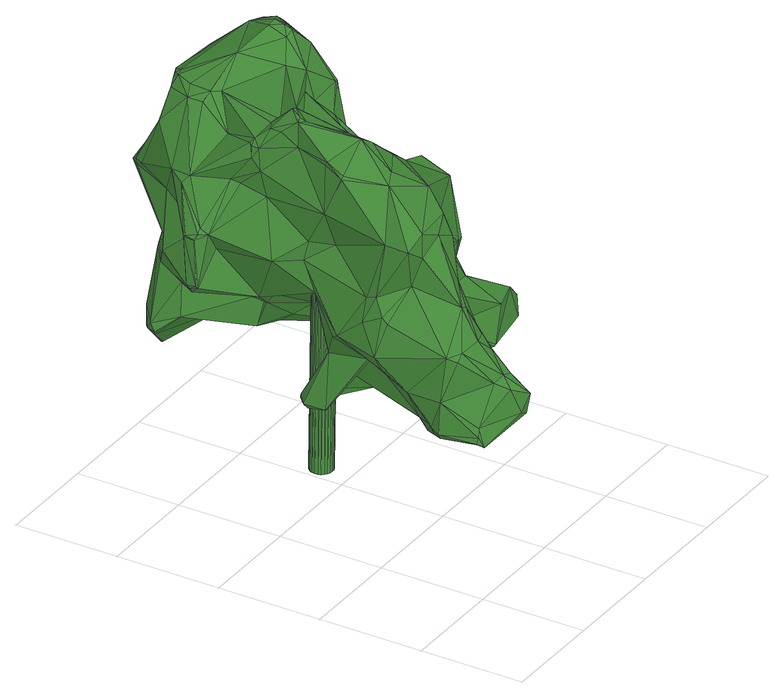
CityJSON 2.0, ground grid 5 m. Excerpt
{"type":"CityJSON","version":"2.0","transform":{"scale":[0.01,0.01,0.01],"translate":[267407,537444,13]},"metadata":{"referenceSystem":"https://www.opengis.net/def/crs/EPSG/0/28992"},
"CityObjects":{
"tree1":{"type":"SolitaryVegetationObject","attributes":{"gtid":106,"crown_width_m":16.01,"crown_median_z":23.89,"crown_r50_m":0.448,"crown_porosity":0.841,"trunk_H_m":10.48,"trunk_DBH_m":1.09,"trunk_radius_m":0.547,"trunk_base_height_m":13.41,"original_gtid":"106"},"geometry":[{"type":"Solid","lod":"3","boundaries":[[[[0,1,2]],[[3,4,5]],[[3,5,6]],[[7,8,9]],[[10,11,12]],[[13,14,15]],[[16,17,18]],[[11,19,12]],[[20,21,22]],[[20,22,23]],[[24,25,26]],[[27,28,29]],[[30,31,32]],[[33,30,34]],[[35,36,37]],[[38,39,40]],[[41,42,43]],[[44,45,46]],[[47,48,49]],[[37,50,51]],[[52,53,36]],[[54,55,56]],[[57,58,59]],[[60,19,61]],[[31,62,63]],[[64,45,44]],[[65,64,44]],[[66,67,68]],[[69,70,23]],[[33,71,72]],[[25,24,73]],[[74,75,76]],[[52,36,77]],[[78,12,19]],[[43,42,65]],[[44,43,65]],[[16,79,80]],[[17,16,80]],[[45,81,46]],[[19,11,61]],[[60,61,82]],[[46,83,84]],[[85,83,46]],[[86,45,64]],[[87,88,89]],[[89,88,90]],[[56,91,92]],[[93,94,95]],[[96,97,98]],[[99,1,0]],[[100,1,99]],[[101,102,103]],[[104,105,106]],[[107,108,109]],[[71,110,111]],[[25,111,110]],[[112,113,114]],[[115,116,28]],[[34,30,32]],[[117,118,26]],[[119,120,54]],[[121,95,66]],[[122,123,124]],[[125,124,123]],[[126,127,128]],[[129,71,34]],[[101,103,20]],[[24,26,130]],[[89,8,87]],[[16,131,79]],[[132,133,131]],[[93,76,134]],[[18,17,135]],[[136,77,137]],[[138,58,139]],[[140,141,142]],[[143,144,145]],[[113,112,104]],[[52,77,136]],[[10,146,147]],[[135,37,18]],[[36,53,148]],[[44,84,43]],[[149,150,151]],[[30,152,31]],[[30,33,152]],[[153,154,155]],[[18,148,53]],[[18,37,148]],[[135,156,157]],[[55,91,56]],[[158,159,160]],[[132,131,16]],[[161,162,163]],[[36,148,37]],[[164,165,34]],[[151,150,166]],[[167,166,150]],[[35,77,36]],[[35,126,77]],[[93,134,94]],[[49,159,47]],[[168,169,98]],[[170,133,53]],[[171,172,173]],[[79,131,174]],[[175,174,131]],[[176,4,3]],[[0,2,157]],[[177,178,179]],[[180,181,182]],[[183,184,185]],[[186,145,144]],[[119,54,56]],[[166,187,188]],[[18,132,16]],[[18,53,132]],[[53,52,170]],[[95,121,189]],[[7,190,191]],[[33,34,71]],[[192,175,170]],[[167,79,174]],[[150,79,167]],[[193,194,195]],[[150,196,79]],[[23,197,198]],[[199,200,201]],[[149,202,188]],[[80,79,196]],[[203,80,196]],[[132,53,133]],[[131,133,175]],[[170,175,133]],[[204,205,206]],[[206,207,204]],[[11,10,208]],[[209,210,39]],[[136,170,52]],[[136,192,170]],[[80,156,17]],[[135,17,156]],[[211,212,70]],[[201,200,176]],[[32,164,34]],[[37,51,127]],[[37,127,35]],[[213,0,214]],[[214,215,139]],[[214,139,213]],[[126,128,137]],[[31,63,32]],[[1,50,216]],[[137,217,136]],[[126,35,127]],[[50,37,157]],[[135,157,37]],[[192,96,98]],[[183,96,192]],[[51,50,1]],[[51,1,100]],[[218,101,23]],[[160,49,32]],[[219,182,220]],[[221,91,222]],[[136,184,183]],[[64,65,223]],[[2,216,157]],[[217,184,136]],[[154,86,223]],[[198,224,225]],[[57,226,189]],[[227,228,28]],[[229,230,231]],[[186,232,145]],[[233,221,234]],[[157,216,50]],[[2,1,216]],[[96,183,185]],[[99,0,213]],[[99,213,189]],[[235,99,189]],[[235,189,121]],[[102,101,218]],[[104,112,105]],[[236,237,186]],[[117,122,118]],[[139,215,138]],[[26,154,130]],[[238,194,193]],[[239,147,240]],[[239,82,147]],[[61,11,208]],[[149,188,103]],[[103,142,149]],[[69,241,188]],[[241,21,188]],[[236,144,242]],[[237,243,244]],[[245,246,247]],[[186,144,236]],[[122,124,118]],[[164,32,248]],[[249,250,242]],[[143,242,144]],[[194,191,195]],[[190,195,191]],[[61,208,82]],[[251,158,217]],[[23,101,20]],[[252,253,254]],[[225,224,255]],[[171,173,256]],[[71,111,72]],[[237,236,243]],[[243,236,242]],[[92,257,119]],[[258,259,204]],[[31,152,62]],[[260,123,122]],[[261,173,114]],[[114,259,261]],[[23,198,262]],[[198,263,262]],[[264,265,266]],[[173,267,256]],[[171,256,267]],[[68,268,269]],[[67,66,95]],[[67,95,94]],[[134,75,94]],[[76,75,134]],[[82,208,147]],[[89,176,33]],[[152,33,176]],[[254,270,264]],[[168,97,271]],[[98,97,168]],[[240,272,273]],[[209,38,274]],[[208,10,147]],[[13,275,40]],[[60,78,19]],[[67,94,75]],[[276,255,224]],[[264,277,254]],[[108,229,109]],[[108,209,278]],[[25,73,252]],[[28,116,85]],[[98,279,192]],[[245,255,280]],[[270,253,73]],[[252,73,253]],[[46,84,44]],[[49,248,32]],[[26,260,117]],[[281,282,85]],[[86,81,45]],[[65,42,155]],[[283,46,81]],[[157,214,0]],[[129,34,107]],[[277,264,228]],[[277,228,27]],[[118,124,258]],[[284,140,215]],[[149,151,202]],[[285,93,226]],[[126,137,77]],[[180,182,219]],[[128,251,217]],[[48,14,13]],[[128,217,137]],[[136,183,192]],[[272,240,147]],[[272,147,146]],[[189,286,57]],[[287,245,247]],[[288,108,165]],[[118,207,206]],[[289,290,262]],[[291,290,289]],[[57,59,285]],[[90,176,89]],[[220,182,261]],[[269,121,68]],[[285,292,76]],[[93,285,76]],[[285,226,57]],[[200,199,293]],[[142,102,140]],[[142,103,102]],[[294,295,296]],[[297,76,292]],[[84,83,266]],[[84,266,43]],[[143,249,242]],[[197,212,298]],[[23,212,197]],[[160,159,49]],[[299,179,271]],[[175,192,279]],[[175,279,174]],[[287,255,245]],[[287,225,255]],[[276,224,298]],[[239,240,273]],[[27,300,301]],[[258,261,259]],[[204,302,205]],[[273,54,120]],[[273,120,239]],[[179,238,177]],[[299,238,179]],[[191,238,299]],[[177,247,246]],[[266,116,264]],[[264,116,115]],[[51,128,127]],[[251,128,51]],[[155,303,153]],[[303,155,42]],[[24,130,153]],[[100,99,304]],[[100,304,51]],[[15,51,304]],[[305,221,306]],[[262,290,23]],[[294,296,297]],[[271,97,299]],[[217,158,307]],[[55,222,91]],[[217,293,184]],[[299,7,191]],[[87,8,7]],[[85,116,83]],[[107,109,125]],[[197,298,198]],[[96,185,6]],[[119,56,92]],[[198,298,224]],[[200,308,62]],[[199,184,293]],[[54,273,55]],[[48,13,39]],[[234,302,233]],[[213,139,286]],[[309,300,89]],[[310,46,311]],[[312,205,302]],[[146,29,272]],[[72,313,309]],[[47,14,48]],[[150,314,196]],[[27,228,227]],[[78,60,315]],[[10,316,146]],[[10,317,316]],[[164,248,165]],[[248,288,165]],[[272,29,28]],[[298,212,276]],[[249,292,318]],[[43,266,265]],[[232,297,143]],[[29,316,9]],[[146,316,29]],[[143,145,232]],[[154,319,86]],[[189,226,95]],[[28,282,272]],[[85,282,28]],[[25,260,26]],[[113,302,204]],[[198,320,161]],[[198,225,320]],[[213,286,189]],[[176,90,4]],[[201,176,3]],[[118,206,26]],[[154,26,206]],[[139,58,286]],[[301,300,309]],[[212,211,245]],[[280,255,276]],[[190,317,195]],[[180,219,74]],[[212,280,276]],[[238,247,177]],[[212,245,280]],[[244,290,291]],[[211,70,321]],[[69,321,70]],[[272,282,281]],[[243,250,244]],[[64,223,86]],[[83,116,266]],[[154,223,155]],[[55,273,281]],[[284,215,156]],[[214,157,156]],[[322,252,254]],[[254,323,322]],[[263,198,324]],[[162,295,163]],[[230,74,261]],[[323,277,325]],[[254,277,323]],[[291,326,237]],[[21,103,188]],[[20,103,21]],[[87,327,299]],[[7,299,327]],[[7,327,87]],[[328,329,5]],[[6,199,3]],[[165,108,107]],[[165,107,34]],[[6,185,199]],[[65,155,223]],[[200,62,176]],[[152,176,62]],[[76,296,74]],[[74,296,295]],[[297,296,76]],[[178,169,168]],[[141,203,314]],[[141,314,142]],[[258,207,118]],[[212,23,70]],[[47,159,158]],[[169,279,98]],[[200,293,308]],[[163,295,294]],[[232,163,294]],[[89,300,8]],[[143,292,249]],[[297,292,143]],[[330,14,47]],[[162,181,295]],[[167,331,166]],[[167,169,331]],[[249,102,250]],[[140,332,138]],[[62,308,63]],[[249,318,332]],[[304,99,333]],[[310,85,46]],[[317,190,316]],[[225,287,320]],[[257,320,287]],[[247,257,287]],[[178,187,169]],[[251,15,330]],[[81,319,283]],[[211,246,245]],[[261,182,173]],[[138,215,140]],[[230,261,231]],[[322,313,111]],[[322,111,25]],[[322,25,252]],[[72,111,313]],[[325,277,27]],[[271,179,168]],[[179,178,168]],[[80,141,140]],[[203,141,80]],[[124,125,258]],[[238,191,194]],[[334,275,13]],[[199,201,3]],[[149,314,150]],[[142,314,149]],[[203,196,314]],[[188,202,166]],[[151,166,202]],[[122,117,260]],[[181,257,92]],[[162,257,181]],[[161,257,162]],[[161,320,257]],[[206,311,283]],[[257,247,119]],[[247,238,119]],[[23,290,218]],[[38,209,39]],[[315,60,82]],[[9,316,7]],[[153,130,154]],[[119,238,193]],[[304,334,15]],[[13,15,334]],[[171,106,172]],[[106,335,104]],[[233,335,106]],[[92,267,181]],[[310,306,85]],[[222,85,306]],[[217,307,293]],[[329,97,6]],[[6,97,96]],[[308,307,63]],[[312,311,205]],[[305,311,312]],[[33,309,89]],[[72,309,33]],[[311,206,205]],[[39,210,336]],[[330,15,14]],[[184,199,185]],[[105,172,106]],[[250,290,244]],[[337,41,265]],[[337,265,270]],[[305,312,221]],[[66,68,121]],[[171,267,91]],[[274,38,235]],[[193,120,119]],[[174,279,167]],[[138,59,58]],[[242,250,243]],[[59,318,292]],[[295,180,74]],[[285,59,292]],[[42,41,303]],[[73,337,270]],[[264,115,228]],[[73,24,337]],[[24,153,337]],[[303,337,153]],[[303,41,337]],[[251,51,15]],[[284,156,80]],[[284,80,140]],[[221,171,91]],[[305,306,311]],[[311,306,310]],[[112,172,105]],[[114,172,112]],[[232,186,338]],[[232,338,163]],[[7,316,190]],[[178,246,211]],[[294,297,232]],[[261,219,220]],[[261,74,219]],[[335,233,302]],[[333,334,304]],[[270,265,264]],[[235,334,333]],[[4,90,5]],[[229,108,278]],[[229,278,230]],[[333,99,235]],[[281,222,55]],[[269,235,121]],[[239,339,82]],[[283,311,46]],[[92,91,267]],[[273,272,281]],[[90,88,5]],[[169,167,279]],[[329,6,5]],[[281,85,222]],[[340,158,63]],[[323,313,322]],[[27,227,28]],[[340,307,158]],[[181,180,295]],[[172,114,173]],[[59,138,332]],[[59,332,318]],[[102,332,140]],[[249,332,102]],[[278,268,230]],[[315,195,317]],[[40,39,13]],[[67,268,68]],[[78,317,12]],[[78,315,317]],[[12,317,10]],[[258,204,207]],[[214,156,215]],[[69,23,22]],[[129,110,71]],[[301,309,323]],[[323,309,313]],[[325,27,301]],[[29,300,27]],[[9,8,300]],[[9,300,29]],[[222,306,221]],[[301,323,325]],[[161,324,198]],[[166,331,187]],[[169,187,331]],[[330,47,158]],[[330,158,251]],[[87,5,88]],[[274,235,269]],[[125,123,107]],[[120,339,239]],[[193,339,120]],[[250,218,290]],[[260,25,110]],[[260,110,129]],[[299,97,328]],[[102,218,250]],[[328,87,299]],[[187,178,321]],[[211,321,178]],[[188,321,69]],[[187,321,188]],[[262,263,338]],[[178,177,246]],[[193,195,315]],[[228,115,28]],[[328,97,329]],[[173,182,267]],[[181,267,182]],[[324,338,263]],[[324,163,338]],[[163,324,161]],[[234,312,302]],[[106,171,233]],[[221,233,171]],[[241,22,21]],[[69,22,241]],[[114,113,204]],[[114,204,259]],[[312,234,221]],[[335,302,104]],[[113,104,302]],[[260,129,123]],[[107,123,129]],[[258,231,261]],[[315,82,339]],[[315,339,193]],[[63,160,32]],[[158,160,63]],[[75,268,67]],[[268,274,269]],[[63,307,340]],[[308,293,307]],[[328,5,87]],[[38,40,275]],[[38,275,235]],[[235,275,334]],[[268,75,341]],[[262,338,289]],[[75,74,341]],[[268,341,230]],[[230,341,74]],[[43,265,41]],[[95,226,93]],[[291,237,244]],[[186,237,326]],[[338,186,326]],[[289,326,291]],[[289,338,326]],[[108,210,209]],[[288,210,108]],[[39,336,48]],[[49,48,336]],[[210,49,336]],[[210,248,49]],[[210,288,248]],[[81,86,319]],[[57,286,58]],[[206,283,319]],[[154,206,319]],[[268,342,274]],[[268,278,342]],[[209,342,278]],[[209,274,342]],[[125,231,258]],[[109,231,125]],[[109,229,231]],[[254,253,270]],[[343,344,345]],[[343,345,346]],[[346,345,347]],[[346,347,348]],[[345,344,349]],[[345,349,347]],[[347,349,350]],[[347,350,348]],[[349,344,351]],[[349,351,350]],[[350,351,352]],[[350,352,348]],[[351,344,353]],[[351,353,352]],[[352,353,354]],[[352,354,348]],[[353,344,355]],[[353,355,354]],[[354,355,356]],[[354,356,348]],[[355,344,357]],[[355,357,356]],[[356,357,358]],[[356,358,348]],[[357,344,359]],[[357,359,358]],[[358,359,360]],[[358,360,348]],[[359,344,361]],[[359,361,360]],[[360,361,362]],[[360,362,348]],[[361,344,363]],[[361,363,362]],[[362,363,364]],[[362,364,348]],[[363,344,365]],[[363,365,364]],[[364,365,366]],[[364,366,348]],[[365,344,367]],[[365,367,366]],[[366,367,368]],[[366,368,348]],[[367,344,369]],[[367,369,368]],[[368,369,370]],[[368,370,348]],[[369,344,371]],[[369,371,370]],[[370,371,372]],[[370,372,348]],[[371,344,373]],[[371,373,372]],[[372,373,374]],[[372,374,348]],[[373,344,375]],[[373,375,374]],[[374,375,376]],[[374,376,348]],[[375,344,377]],[[375,377,376]],[[376,377,378]],[[376,378,348]],[[377,344,379]],[[377,379,378]],[[378,379,380]],[[378,380,348]],[[379,344,381]],[[379,381,380]],[[380,381,382]],[[380,382,348]],[[381,344,383]],[[381,383,382]],[[382,383,384]],[[382,384,348]],[[383,344,385]],[[383,385,384]],[[384,385,386]],[[384,386,348]],[[385,344,387]],[[385,387,386]],[[386,387,388]],[[386,388,348]],[[387,344,389]],[[387,389,388]],[[388,389,390]],[[388,390,348]],[[389,344,391]],[[389,391,390]],[[390,391,392]],[[390,392,348]],[[391,344,343]],[[391,343,392]],[[392,343,346]],[[392,346,348]]]]}]}
},
"vertices":[
[372,1766,1825],[404,1747,1874],[410,1776,1852],[750,903,1494],[821,829,1540],[848,882,1451],[859,1187,1511],[967,729,1032],[860,626,1189],[934,702,1023],[1242,620,755],[1380,670,632],[1367,696,656],[215,1254,1809],[298,1225,1853],[398,1532,1862],[876,1776,1778],[817,1803,1811],[838,1792,1816],[1405,775,604],[894,1955,902],[1212,1868,901],[1211,1863,898],[903,1805,727],[207,226,1074],[314,293,1222],[153,272,1059],[709,692,1098],[712,737,832],[845,696,905],[341,658,1762],[383,777,1848],[329,798,1888],[492,565,1645],[275,630,1736],[728,1468,2066],[837,1528,2009],[768,1619,1992],[201,1264,1716],[206,1228,1770],[201,1260,1776],[419,19,833],[391,45,744],[445,54,713],[244,161,623],[159,303,656],[349,481,545],[308,1125,1946],[235,1191,1865],[253,1065,1924],[445,1760,1872],[541,1541,1975],[852,1502,1990],[859,1595,1966],[886,819,454],[829,858,434],[838,881,434],[318,1753,1356],[339,1913,1417],[345,1774,1080],[1362,844,597],[1403,774,598],[466,831,1789],[473,948,1795],[209,154,649],[231,130,628],[49,1496,1340],[46,1453,1330],[57,1441,1357],[1206,1832,911],[957,1677,841],[261,455,1558],[464,476,1552],[312,211,1086],[281,1273,991],[38,1427,1108],[86,1486,1047],[746,1415,2048],[1361,851,613],[1013,1851,1545],[876,1920,1512],[161,335,666],[1244,645,533],[559,371,640],[499,312,652],[619,478,584],[144,306,680],[919,785,1323],[856,723,1492],[819,658,1503],[837,810,1544],[636,978,491],[695,995,499],[41,1488,1104],[34,1439,1115],[55,1511,1330],[908,1245,1522],[911,1203,1383],[1036,1396,1519],[318,1651,1836],[372,1672,1867],[876,1964,895],[738,1981,987],[913,1939,1001],[190,977,582],[237,1044,592],[256,1051,590],[169,585,1510],[183,891,1561],[271,890,1369],[253,451,1445],[369,443,1504],[172,988,608],[150,867,625],[255,915,841],[529,432,796],[605,414,688],[133,550,1150],[98,592,993],[913,988,530],[930,789,490],[123,1562,1539],[131,577,1178],[154,616,1255],[134,674,1123],[170,677,1227],[725,1422,2059],[682,1470,2061],[687,1386,2025],[159,462,1514],[174,226,1043],[898,1760,1772],[870,1766,1805],[904,1598,1890],[40,1470,1092],[751,1802,1829],[810,1339,1949],[730,1386,2039],[382,1958,1409],[338,1916,1448],[641,1941,1272],[885,1833,1366],[906,1904,1038],[291,1817,690],[305,1837,652],[275,1787,662],[1087,568,765],[1054,575,581],[845,1599,1977],[1206,1882,1193],[1091,1866,1369],[1210,1867,1207],[480,737,1755],[311,133,903],[138,291,845],[225,153,719],[630,1834,1675],[498,1816,1836],[342,1127,1931],[282,1074,1930],[290,1047,1915],[627,1376,671],[599,1300,737],[531,1437,671],[178,796,1779],[169,799,1766],[1203,1817,1210],[1084,1790,1451],[971,1269,1269],[1009,1451,1410],[934,1515,1862],[583,933,534],[255,1051,597],[392,892,848],[1030,1822,1544],[929,1693,1747],[734,826,1570],[987,1238,1034],[915,1489,1145],[997,1216,1080],[429,1286,927],[636,1217,800],[597,1050,936],[859,1238,1771],[835,1234,1780],[852,1234,1765],[313,1810,625],[945,1697,1141],[1214,1837,941],[176,1643,1560],[1029,776,920],[1028,823,927],[988,1422,1715],[1004,814,667],[1060,817,822],[1084,800,821],[937,1912,1496],[936,1514,530],[873,1535,541],[755,1193,1673],[530,961,1689],[538,989,1589],[1209,1877,1191],[910,1922,1495],[221,699,892],[265,705,875],[159,470,831],[154,593,906],[1309,618,578],[208,1222,1658],[255,1066,1801],[940,1552,861],[982,1502,556],[275,1765,1706],[452,1805,1632],[423,1932,1464],[425,1773,1865],[663,1273,1909],[771,1978,866],[389,1253,978],[420,1242,999],[546,860,541],[684,777,519],[213,150,676],[969,1450,524],[958,1438,544],[220,1537,1268],[482,600,979],[530,458,897],[230,999,1372],[146,1129,1277],[230,1023,1274],[323,1689,743],[272,919,612],[283,904,653],[143,1532,1575],[342,1868,636],[446,1856,508],[932,1018,830],[1083,616,543],[1048,578,574],[1216,1863,901],[407,1907,696],[497,1912,592],[554,1909,585],[872,1380,692],[841,1405,906],[876,1092,774],[201,888,1808],[447,1874,976],[542,1896,716],[607,1340,1939],[350,294,1208],[390,239,1074],[427,291,1089],[977,1435,541],[598,800,756],[826,1095,645],[158,815,1002],[176,849,980],[246,501,1297],[274,995,1099],[756,1706,623],[754,1606,623],[587,356,854],[410,111,910],[586,339,750],[703,968,751],[83,1404,1353],[80,1444,1376],[387,189,1015],[975,1227,1242],[870,721,712],[892,759,490],[217,1377,1568],[211,1276,1783],[1003,1451,514],[513,463,993],[217,1197,1536],[958,1542,1592],[996,1445,537],[743,754,509],[690,750,568],[180,367,694],[632,1892,1448],[237,1725,1102],[321,1879,1441],[855,1348,671],[206,900,1787],[561,1815,597],[591,1855,606],[481,1854,528],[281,1761,1017],[668,1234,1770],[544,1400,837],[448,1337,858],[310,1426,972],[341,1695,903],[977,1487,502],[967,1077,1158],[829,623,1185],[586,640,1285],[156,865,625],[348,73,869],[363,1565,1869],[447,553,616],[449,552,610],[613,1250,1837],[498,953,1761],[597,590,1401],[389,528,566],[376,539,580],[309,853,745],[495,450,1436],[1038,1870,1370],[1330,852,606],[1018,704,898],[1160,720,770],[431,1856,1019],[168,356,692],[819,1339,672],[953,1705,915],[440,389,1264],[461,434,1225],[607,1419,659],[462,514,1136],[449,1851,508],[834,828,1091],[833,1097,1332],[845,1166,1433],[335,1205,1856],[1016,1773,1301],[555,1870,1161],[323,1576,1831],[302,1440,1730],[226,952,588],[233,1138,1864],[356,112,928],[581,1630,673],[1216,661,541],[374,1115,1856],[156,1410,1249],[225,1333,1558],[630,1145,40],[575,1145,41],[628,1159,40],[646,1139,1088],[644,1153,1088],[591,1139,1089],[623,1172,40],[639,1166,1089],[614,1183,41],[630,1178,1089],[603,1192,41],[619,1186,1089],[589,1198,41],[606,1192,1089],[575,1200,41],[592,1194,1090],[561,1198,41],[578,1192,1090],[548,1193,42],[564,1187,1090],[537,1184,42],[553,1178,1090],[528,1173,42],[544,1167,1090],[522,1159,42],[539,1154,1090],[520,1145,42],[537,1139,1090],[522,1131,42],[538,1125,1090],[527,1118,41],[544,1112,1090],[536,1107,41],[552,1101,1090],[547,1098,41],[564,1092,1089],[561,1092,41],[577,1086,1089],[575,1090,41],[591,1084,1089],[589,1092,40],[605,1086,1089],[602,1097,40],[618,1092,1088],[613,1106,40],[630,1100,1088],[622,1117,40],[639,1111,1088],[628,1131,40],[644,1125,1088]
]}
